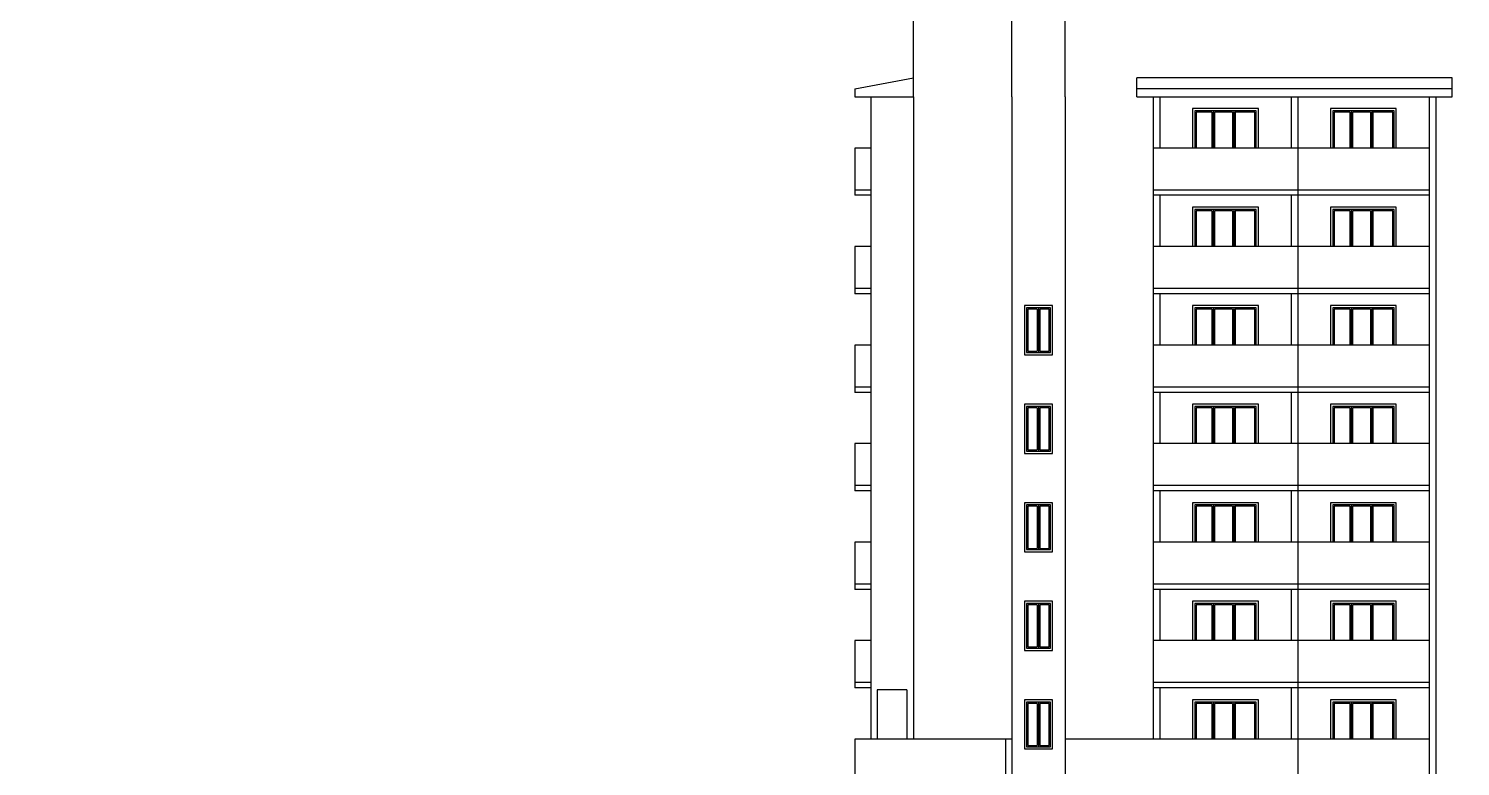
# Model space of a CAD drawing. Header units: inches. Extents: x -634 to 3638, y -6930911 to 5552.
# Drawn here: x 1882.19 to 1924.61, y 3413.06 to 3434.92 of the extents above; entities that cross this region are included whole.
import ezdxf

# ---------------------------------------------------------------- set-up
doc = ezdxf.new("R2010")
doc.units = ezdxf.units.IN
doc.header["$MEASUREMENT"] = 0
doc.linetypes.add('Dashed', pattern=[1128.888893, 564.444447, -564.444447])
for name, color, linetype, lineweight in [('ELEV', 134, 'Continuous', 18), ('фасады', 7, 'Continuous', 30), ('фасады2', 7, 'Continuous', 25)]:
    doc.layers.add(name, color=color, linetype=linetype, lineweight=lineweight)

msp = doc.modelspace()

# ---------------------------------------------------------------- hatches: boundary and pattern name
at = {"layer": 'ELEV', "linetype": 'Continuous'}
h = msp.add_hatch(dxfattribs=at)
h.set_pattern_fill('ANSI31', color=256, scale=0.01044, style=0)
h.set_pattern_definition([(45, (1262.311104, 3366.587935), (-0.02343928418428, 0.02343928418428), [])])
edge = h.paths.add_edge_path()
edge.add_ellipse((1445.78234, 3471.96182), major_axis=(0, 6932302.83262), ratio=0.00000001506, start_angle=89.999976115149, end_angle=270.000023884851)
edge.add_line((1445.67794, 3474.85168), (1445.67794, 3528.48347))
edge.add_line((1445.67794, 3528.48347), (1445.88675, 3528.48347))
edge.add_line((1445.88675, 3528.48347), (1445.88675, 3474.85168))

# ---------------------------------------------------------------- linework, layer by layer
at = {"layer": 'фасады', "color": 7, "linetype": 'Dashed', "ltscale": 100}
for points in [[(1908.40747, 3432.90125), (1908.40747, 3436.34658)], [(1911.32821, 3432.90125), (1911.32821, 3436.34658)], [(1912.90197, 3432.90125), (1912.90197, 3436.34658)], [(1906.67507, 3433.13483), (1908.40747, 3433.46579)], [(1915.02659, 3432.90125), (1915.02659, 3433.46579)], [(1924.36985, 3433.46579), (1915.02659, 3433.46579)], [(1924.36985, 3432.90125), (1924.36985, 3433.46579)], [(1906.67507, 3433.13483), (1906.67507, 3432.90125)], [(1907.14224, 3432.90125), (1907.14224, 3429.98148)], [(1908.40747, 3432.90125), (1908.40747, 3429.98148)], [(1908.40747, 3432.90125), (1908.40747, 3429.98148)], [(1911.32821, 3432.90125), (1911.32821, 3429.98148)], [(1912.90197, 3432.90125), (1912.90197, 3429.98148)], [(1924.36985, 3433.13483), (1915.02659, 3433.13483)], [(1915.02659, 3432.90125), (1924.36985, 3432.90125)], [(1915.51322, 3432.90125), (1915.51322, 3429.98148)], [(1915.70787, 3432.90125), (1915.70787, 3431.38297)], [(1919.60089, 3432.90125), (1919.60089, 3431.38297)], [(1919.79554, 3432.90125), (1919.79554, 3429.98148)], [(1923.68857, 3432.90125), (1923.68857, 3429.98148)], [(1923.88322, 3432.90125), (1923.88322, 3429.98148)], [(1906.67507, 3431.38297), (1906.67507, 3429.98148)], [(1907.14224, 3431.38297), (1906.67507, 3431.38297)], [(1923.68857, 3431.38297), (1915.51322, 3431.38297)], [(1907.14224, 3430.1372), (1906.67507, 3430.1372)], [(1907.14224, 3429.98148), (1906.67507, 3429.98148)], [(1907.14224, 3429.98148), (1907.14224, 3427.06171)], [(1908.40747, 3429.98148), (1908.40747, 3427.06171)], [(1908.40747, 3429.98148), (1908.40747, 3427.06171)], [(1911.32821, 3429.98148), (1911.32821, 3427.06171)], [(1912.90197, 3429.98148), (1912.90197, 3427.06171)], [(1923.68857, 3430.1372), (1915.51322, 3430.1372)], [(1915.51322, 3429.98148), (1915.51322, 3427.06171)], [(1923.68857, 3429.98148), (1915.51322, 3429.98148)], [(1915.70787, 3429.98148), (1915.70787, 3428.4632)], [(1919.60089, 3429.98148), (1919.60089, 3428.4632)], [(1919.79554, 3429.98148), (1919.79554, 3427.06171)], [(1923.68857, 3429.98148), (1923.68857, 3427.06171)], [(1923.88322, 3429.98148), (1923.88322, 3427.06171)], [(1906.67507, 3428.4632), (1906.67507, 3427.06171)], [(1907.14224, 3428.4632), (1906.67507, 3428.4632)], [(1923.68857, 3428.4632), (1915.51322, 3428.4632)], [(1907.14224, 3427.21744), (1906.67507, 3427.21744)], [(1907.14224, 3427.06171), (1906.67507, 3427.06171)], [(1907.14224, 3427.06171), (1907.14224, 3424.14194)], [(1908.40747, 3427.06171), (1908.40747, 3424.14194)], [(1908.40747, 3427.06171), (1908.40747, 3424.14194)], [(1911.32821, 3427.06171), (1911.32821, 3424.14194)], [(1912.90197, 3427.06171), (1912.90197, 3424.14194)], [(1923.68857, 3427.21744), (1915.51322, 3427.21744)], [(1915.51322, 3427.06171), (1915.51322, 3424.14194)], [(1923.68857, 3427.06171), (1915.51322, 3427.06171)], [(1915.70787, 3427.06171), (1915.70787, 3425.54343)], [(1919.60089, 3427.06171), (1919.60089, 3425.54343)], [(1919.79554, 3427.06171), (1919.79554, 3424.14194)], [(1923.68857, 3427.06171), (1923.68857, 3424.14194)], [(1923.88322, 3427.06171), (1923.88322, 3424.14194)], [(1906.67507, 3425.54343), (1906.67507, 3424.14194)], [(1907.14224, 3425.54343), (1906.67507, 3425.54343)], [(1923.68857, 3425.54343), (1915.51322, 3425.54343)], [(1907.14224, 3424.29767), (1906.67507, 3424.29767)], [(1923.68857, 3424.29767), (1915.51322, 3424.29767)], [(1907.14224, 3424.14194), (1906.67507, 3424.14194)], [(1907.14224, 3424.14194), (1907.14224, 3421.22218)], [(1908.40747, 3424.14194), (1908.40747, 3421.22218)], [(1908.40747, 3424.14194), (1908.40747, 3421.22218)], [(1911.32821, 3424.14194), (1911.32821, 3421.22218)], [(1912.90197, 3424.14194), (1912.90197, 3421.22218)], [(1915.51322, 3424.14194), (1915.51322, 3421.22218)], [(1923.68857, 3424.14194), (1915.51322, 3424.14194)], [(1915.70787, 3424.14194), (1915.70787, 3422.62366)], [(1919.60089, 3424.14194), (1919.60089, 3422.62366)], [(1919.79554, 3424.14194), (1919.79554, 3421.22218)], [(1923.68857, 3424.14194), (1923.68857, 3421.22218)], [(1923.88322, 3424.14194), (1923.88322, 3421.22218)], [(1906.67507, 3422.62366), (1906.67507, 3421.22218)], [(1907.14224, 3422.62366), (1906.67507, 3422.62366)], [(1923.68857, 3422.62366), (1915.51322, 3422.62366)], [(1907.14224, 3421.3779), (1906.67507, 3421.3779)], [(1923.68857, 3421.3779), (1915.51322, 3421.3779)], [(1907.14224, 3421.22218), (1906.67507, 3421.22218)], [(1907.14224, 3421.22218), (1906.67507, 3421.22218)], [(1907.14224, 3421.22218), (1907.14224, 3418.30241)], [(1908.40747, 3421.22218), (1908.40747, 3418.30241)], [(1911.32821, 3421.22218), (1911.32821, 3418.30241)], [(1912.90197, 3421.22218), (1912.90197, 3418.30241)], [(1915.51322, 3421.22218), (1915.51322, 3418.30241)], [(1923.68857, 3421.22218), (1915.51322, 3421.22218)], [(1923.68857, 3421.22218), (1915.51322, 3421.22218)], [(1915.70787, 3421.22218), (1915.70787, 3419.7039)], [(1919.60089, 3421.22218), (1919.60089, 3419.7039)], [(1919.79554, 3421.22218), (1919.79554, 3418.30241)], [(1923.68857, 3421.22218), (1923.68857, 3418.30241)], [(1923.88322, 3421.22218), (1923.88322, 3418.30241)], [(1906.67507, 3419.7039), (1906.67507, 3418.30241)], [(1907.14224, 3419.7039), (1906.67507, 3419.7039)], [(1923.68857, 3419.7039), (1915.51322, 3419.7039)], [(1907.14224, 3418.45813), (1906.67507, 3418.45813)], [(1923.68857, 3418.45813), (1915.51322, 3418.45813)], [(1907.14224, 3418.30241), (1906.67507, 3418.30241)], [(1907.14224, 3418.30241), (1907.14224, 3415.38264)], [(1908.40747, 3418.30241), (1908.40747, 3415.38264)], [(1911.32821, 3418.30241), (1911.32821, 3415.38264)], [(1912.90197, 3418.30241), (1912.90197, 3415.38264)], [(1915.51322, 3418.30241), (1915.51322, 3415.38264)], [(1923.68857, 3418.30241), (1915.51322, 3418.30241)], [(1915.70787, 3418.30241), (1915.70787, 3416.78413)], [(1919.60089, 3418.30241), (1919.60089, 3416.78413)], [(1919.79554, 3418.30241), (1919.79554, 3415.38264)], [(1923.68857, 3418.30241), (1923.68857, 3415.38264)], [(1923.88322, 3418.30241), (1923.88322, 3415.38264)], [(1906.67507, 3416.78413), (1906.67507, 3415.38264)], [(1907.14224, 3416.78413), (1906.67507, 3416.78413)], [(1923.68857, 3416.78413), (1915.51322, 3416.78413)], [(1907.14224, 3415.53836), (1906.67507, 3415.53836)], [(1907.14224, 3415.38264), (1906.67507, 3415.38264)], [(1907.14224, 3415.38264), (1907.14224, 3413.86436)], [(1908.40747, 3415.38264), (1908.40747, 3413.86436)], [(1911.32821, 3415.38264), (1911.32821, 3412.46287)], [(1912.90197, 3415.38264), (1912.90197, 3412.46287)], [(1923.68857, 3415.53836), (1915.51322, 3415.53836)], [(1915.51322, 3415.38264), (1915.51322, 3413.86436)], [(1923.68857, 3415.38264), (1915.51322, 3415.38264)], [(1915.70787, 3415.38264), (1915.70787, 3413.86436)], [(1919.60089, 3415.38264), (1919.60089, 3413.86436)], [(1919.79554, 3415.38264), (1919.79554, 3412.46287)], [(1923.68857, 3415.38264), (1923.68857, 3412.46287)], [(1923.88322, 3415.38264), (1923.88322, 3412.46287)], [(1907.33689, 3415.32424), (1907.33689, 3413.86436)], [(1908.21282, 3415.32424), (1907.33689, 3415.32424)], [(1908.21282, 3415.32424), (1908.21282, 3413.86436)], [(1911.32821, 3413.86436), (1906.67507, 3413.86436)], [(1906.67507, 3413.86436), (1906.67507, 3412.46287)], [(1908.21282, 3413.86436), (1907.33689, 3413.86436)], [(1911.13356, 3413.86436), (1911.13356, 3412.46287)], [(1923.68857, 3413.86436), (1912.90197, 3413.86436)]]:
    msp.add_lwpolyline(points, dxfattribs=at)
at = {"layer": 'фасады', "color": 7, "ltscale": 100}
msp.add_lwpolyline([(1906.67507, 3432.90125), (1908.40747, 3432.90125)], dxfattribs=at)
at = {"layer": 'фасады2', "color": 7, "ltscale": 100}
for p, q in [((1911.75985, 3426.64321), (1911.75985, 3425.31959)), ((1912.47033, 3426.64321), (1911.75985, 3426.64321)), ((1911.79878, 3426.60428), (1911.79878, 3425.35852)), ((1912.07616, 3426.60428), (1911.79878, 3426.60428)), ((1912.4314, 3426.60428), (1912.15402, 3426.60428)), ((1912.4314, 3425.35852), (1912.4314, 3426.60428)), ((1912.47033, 3425.31959), (1912.47033, 3426.64321)), ((1911.75985, 3425.31959), (1912.47033, 3425.31959)), ((1911.79878, 3425.35852), (1912.07616, 3425.35852)), ((1912.15402, 3425.35852), (1912.4314, 3425.35852)), ((1911.75985, 3423.72344), (1911.75985, 3422.39982)), ((1912.47033, 3423.72344), (1911.75985, 3423.72344)), ((1911.79878, 3423.68451), (1911.79878, 3422.43875)), ((1912.07616, 3423.68451), (1911.79878, 3423.68451)), ((1912.4314, 3423.68451), (1912.15402, 3423.68451)), ((1912.4314, 3422.43875), (1912.4314, 3423.68451)), ((1912.47033, 3422.39982), (1912.47033, 3423.72344)), ((1911.75985, 3422.39982), (1912.47033, 3422.39982)), ((1911.79878, 3422.43875), (1912.07616, 3422.43875)), ((1912.15402, 3422.43875), (1912.4314, 3422.43875)), ((1911.75985, 3420.80368), (1911.75985, 3419.48005)), ((1912.47033, 3420.80368), (1911.75985, 3420.80368)), ((1911.79878, 3420.76474), (1911.79878, 3419.51898)), ((1912.07616, 3420.76474), (1911.79878, 3420.76474)), ((1912.4314, 3420.76474), (1912.15402, 3420.76474)), ((1912.4314, 3419.51898), (1912.4314, 3420.76474)), ((1912.47033, 3419.48005), (1912.47033, 3420.80368)), ((1911.75985, 3419.48005), (1912.47033, 3419.48005)), ((1911.79878, 3419.51898), (1912.07616, 3419.51898)), ((1912.15402, 3419.51898), (1912.4314, 3419.51898)), ((1911.75985, 3417.88391), (1911.75985, 3416.56028)), ((1912.47033, 3417.88391), (1911.75985, 3417.88391)), ((1911.79878, 3417.84498), (1911.79878, 3416.59921)), ((1912.07616, 3417.84498), (1911.79878, 3417.84498)), ((1912.4314, 3417.84498), (1912.15402, 3417.84498)), ((1912.4314, 3416.59921), (1912.4314, 3417.84498)), ((1912.47033, 3416.56028), (1912.47033, 3417.88391)), ((1911.75985, 3416.56028), (1912.47033, 3416.56028)), ((1911.79878, 3416.59921), (1912.07616, 3416.59921)), ((1912.15402, 3416.59921), (1912.4314, 3416.59921)), ((1911.75985, 3414.96414), (1911.75985, 3413.64051)), ((1912.47033, 3414.96414), (1911.75985, 3414.96414)), ((1912.47033, 3413.64051), (1912.47033, 3414.96414)), ((1911.79878, 3414.92521), (1911.79878, 3413.67944)), ((1912.07616, 3414.92521), (1911.79878, 3414.92521)), ((1912.4314, 3414.92521), (1912.15402, 3414.92521)), ((1912.4314, 3413.67944), (1912.4314, 3414.92521)), ((1911.79878, 3413.67944), (1912.07616, 3413.67944)), ((1912.15402, 3413.67944), (1912.4314, 3413.67944)), ((1911.75985, 3413.64051), (1912.47033, 3413.64051))]:
    msp.add_line(p, q, dxfattribs=at)
at = {"layer": 'фасады2', "color": 7, "linetype": 'Dashed', "ltscale": 100}
for points in [[(1918.62764, 3431.38297), (1918.62764, 3432.55088), (1916.68112, 3432.55088), (1916.68112, 3431.38297)], [(1918.55951, 3431.38297), (1918.55951, 3432.48275), (1916.74925, 3432.48275), (1916.74925, 3431.38297)], [(1917.25048, 3432.44382), (1916.78818, 3432.44382), (1916.78818, 3431.38297)], [(1917.25048, 3432.44382), (1917.25048, 3431.38297)], [(1917.28941, 3432.48275), (1917.28941, 3431.38297)], [(1917.32834, 3432.44382), (1917.32834, 3431.38297)], [(1917.85876, 3432.44382), (1917.32834, 3432.44382)], [(1917.85876, 3432.44382), (1917.85876, 3431.38297)], [(1917.89769, 3432.48275), (1917.89769, 3431.38297)], [(1918.52058, 3431.38297), (1918.52058, 3432.44382), (1917.93662, 3432.44382)], [(1917.93662, 3432.44382), (1917.93662, 3431.38297)], [(1922.71531, 3431.38297), (1922.71531, 3432.55088), (1920.7688, 3432.55088), (1920.7688, 3431.38297)], [(1922.64719, 3431.38297), (1922.64719, 3432.48275), (1920.83693, 3432.48275), (1920.83693, 3431.38297)], [(1921.33816, 3432.44382), (1920.87586, 3432.44382), (1920.87586, 3431.38297)], [(1921.33816, 3432.44382), (1921.33816, 3431.38297)], [(1921.37709, 3432.48275), (1921.37709, 3431.38297)], [(1921.41602, 3432.44382), (1921.41602, 3431.38297)], [(1921.94644, 3432.44382), (1921.41602, 3432.44382)], [(1921.94644, 3432.44382), (1921.94644, 3431.38297)], [(1921.98537, 3432.48275), (1921.98537, 3431.38297)], [(1922.60826, 3431.38297), (1922.60826, 3432.44382), (1922.0243, 3432.44382)], [(1922.0243, 3432.44382), (1922.0243, 3431.38297)], [(1918.62764, 3428.4632), (1918.62764, 3429.63111), (1916.68112, 3429.63111), (1916.68112, 3428.4632)], [(1918.55951, 3428.4632), (1918.55951, 3429.56298), (1916.74925, 3429.56298), (1916.74925, 3428.4632)], [(1917.25048, 3429.52405), (1916.78818, 3429.52405), (1916.78818, 3428.4632)], [(1917.25048, 3429.52405), (1917.25048, 3428.4632)], [(1917.28941, 3429.56298), (1917.28941, 3428.4632)], [(1917.32834, 3429.52405), (1917.32834, 3428.4632)], [(1917.85876, 3429.52405), (1917.32834, 3429.52405)], [(1917.85876, 3429.52405), (1917.85876, 3428.4632)], [(1917.89769, 3429.56298), (1917.89769, 3428.4632)], [(1918.52058, 3428.4632), (1918.52058, 3429.52405), (1917.93662, 3429.52405)], [(1917.93662, 3429.52405), (1917.93662, 3428.4632)], [(1922.71531, 3428.4632), (1922.71531, 3429.63111), (1920.7688, 3429.63111), (1920.7688, 3428.4632)], [(1922.64719, 3428.4632), (1922.64719, 3429.56298), (1920.83693, 3429.56298), (1920.83693, 3428.4632)], [(1921.33816, 3429.52405), (1920.87586, 3429.52405), (1920.87586, 3428.4632)], [(1921.33816, 3429.52405), (1921.33816, 3428.4632)], [(1921.37709, 3429.56298), (1921.37709, 3428.4632)], [(1921.41602, 3429.52405), (1921.41602, 3428.4632)], [(1921.94644, 3429.52405), (1921.41602, 3429.52405)], [(1921.94644, 3429.52405), (1921.94644, 3428.4632)], [(1921.98537, 3429.56298), (1921.98537, 3428.4632)], [(1922.60826, 3428.4632), (1922.60826, 3429.52405), (1922.0243, 3429.52405)], [(1922.0243, 3429.52405), (1922.0243, 3428.4632)], [(1918.62764, 3425.54343), (1918.62764, 3426.71134), (1916.68112, 3426.71134), (1916.68112, 3425.54343)], [(1918.55951, 3425.54343), (1918.55951, 3426.64321), (1916.74925, 3426.64321), (1916.74925, 3425.54343)], [(1917.25048, 3426.60428), (1916.78818, 3426.60428), (1916.78818, 3425.54343)], [(1917.25048, 3426.60428), (1917.25048, 3425.54343)], [(1917.28941, 3426.64321), (1917.28941, 3425.54343)], [(1917.32834, 3426.60428), (1917.32834, 3425.54343)], [(1917.85876, 3426.60428), (1917.32834, 3426.60428)], [(1917.85876, 3426.60428), (1917.85876, 3425.54343)], [(1917.89769, 3426.64321), (1917.89769, 3425.54343)], [(1918.52058, 3425.54343), (1918.52058, 3426.60428), (1917.93662, 3426.60428)], [(1917.93662, 3426.60428), (1917.93662, 3425.54343)], [(1922.71531, 3425.54343), (1922.71531, 3426.71134), (1920.7688, 3426.71134), (1920.7688, 3425.54343)], [(1922.64719, 3425.54343), (1922.64719, 3426.64321), (1920.83693, 3426.64321), (1920.83693, 3425.54343)], [(1921.33816, 3426.60428), (1920.87586, 3426.60428), (1920.87586, 3425.54343)], [(1921.33816, 3426.60428), (1921.33816, 3425.54343)], [(1921.37709, 3426.64321), (1921.37709, 3425.54343)], [(1921.41602, 3426.60428), (1921.41602, 3425.54343)], [(1921.94644, 3426.60428), (1921.41602, 3426.60428)], [(1921.94644, 3426.60428), (1921.94644, 3425.54343)], [(1921.98537, 3426.64321), (1921.98537, 3425.54343)], [(1922.60826, 3425.54343), (1922.60826, 3426.60428), (1922.0243, 3426.60428)], [(1922.0243, 3426.60428), (1922.0243, 3425.54343)], [(1918.62764, 3422.62366), (1918.62764, 3423.79157), (1916.68112, 3423.79157), (1916.68112, 3422.62366)], [(1918.55951, 3422.62366), (1918.55951, 3423.72344), (1916.74925, 3423.72344), (1916.74925, 3422.62366)], [(1917.25048, 3423.68451), (1916.78818, 3423.68451), (1916.78818, 3422.62366)], [(1917.25048, 3423.68451), (1917.25048, 3422.62366)], [(1917.28941, 3423.72344), (1917.28941, 3422.62366)], [(1917.32834, 3423.68451), (1917.32834, 3422.62366)], [(1917.85876, 3423.68451), (1917.32834, 3423.68451)], [(1917.85876, 3423.68451), (1917.85876, 3422.62366)], [(1917.89769, 3423.72344), (1917.89769, 3422.62366)], [(1918.52058, 3422.62366), (1918.52058, 3423.68451), (1917.93662, 3423.68451)], [(1917.93662, 3423.68451), (1917.93662, 3422.62366)], [(1922.71531, 3422.62366), (1922.71531, 3423.79157), (1920.7688, 3423.79157), (1920.7688, 3422.62366)], [(1922.64719, 3422.62366), (1922.64719, 3423.72344), (1920.83693, 3423.72344), (1920.83693, 3422.62366)], [(1921.33816, 3423.68451), (1920.87586, 3423.68451), (1920.87586, 3422.62366)], [(1921.33816, 3423.68451), (1921.33816, 3422.62366)], [(1921.37709, 3423.72344), (1921.37709, 3422.62366)], [(1921.41602, 3423.68451), (1921.41602, 3422.62366)], [(1921.94644, 3423.68451), (1921.41602, 3423.68451)], [(1921.94644, 3423.68451), (1921.94644, 3422.62366)], [(1921.98537, 3423.72344), (1921.98537, 3422.62366)], [(1922.60826, 3422.62366), (1922.60826, 3423.68451), (1922.0243, 3423.68451)], [(1922.0243, 3423.68451), (1922.0243, 3422.62366)], [(1918.62764, 3419.7039), (1918.62764, 3420.8718), (1916.68112, 3420.8718), (1916.68112, 3419.7039)], [(1922.71531, 3419.7039), (1922.71531, 3420.8718), (1920.7688, 3420.8718), (1920.7688, 3419.7039)], [(1918.55951, 3419.7039), (1918.55951, 3420.80368), (1916.74925, 3420.80368), (1916.74925, 3419.7039)], [(1917.25048, 3420.76474), (1916.78818, 3420.76474), (1916.78818, 3419.7039)], [(1917.25048, 3420.76474), (1917.25048, 3419.7039)], [(1917.28941, 3420.80368), (1917.28941, 3419.7039)], [(1917.32834, 3420.76474), (1917.32834, 3419.7039)], [(1917.85876, 3420.76474), (1917.32834, 3420.76474)], [(1917.85876, 3420.76474), (1917.85876, 3419.7039)], [(1917.89769, 3420.80368), (1917.89769, 3419.7039)], [(1918.52058, 3419.7039), (1918.52058, 3420.76474), (1917.93662, 3420.76474)], [(1917.93662, 3420.76474), (1917.93662, 3419.7039)], [(1922.64719, 3419.7039), (1922.64719, 3420.80368), (1920.83693, 3420.80368), (1920.83693, 3419.7039)], [(1921.33816, 3420.76474), (1920.87586, 3420.76474), (1920.87586, 3419.7039)], [(1921.33816, 3420.76474), (1921.33816, 3419.7039)], [(1921.37709, 3420.80368), (1921.37709, 3419.7039)], [(1921.41602, 3420.76474), (1921.41602, 3419.7039)], [(1921.94644, 3420.76474), (1921.41602, 3420.76474)], [(1921.94644, 3420.76474), (1921.94644, 3419.7039)], [(1921.98537, 3420.80368), (1921.98537, 3419.7039)], [(1922.60826, 3419.7039), (1922.60826, 3420.76474), (1922.0243, 3420.76474)], [(1922.0243, 3420.76474), (1922.0243, 3419.7039)], [(1918.62764, 3416.78413), (1918.62764, 3417.95203), (1916.68112, 3417.95203), (1916.68112, 3416.78413)], [(1922.71531, 3416.78413), (1922.71531, 3417.95203), (1920.7688, 3417.95203), (1920.7688, 3416.78413)], [(1918.55951, 3416.78413), (1918.55951, 3417.88391), (1916.74925, 3417.88391), (1916.74925, 3416.78413)], [(1917.25048, 3417.84498), (1916.78818, 3417.84498), (1916.78818, 3416.78413)], [(1917.25048, 3417.84498), (1917.25048, 3416.78413)], [(1917.28941, 3417.88391), (1917.28941, 3416.78413)], [(1917.32834, 3417.84498), (1917.32834, 3416.78413)], [(1917.85876, 3417.84498), (1917.32834, 3417.84498)], [(1917.85876, 3417.84498), (1917.85876, 3416.78413)], [(1917.89769, 3417.88391), (1917.89769, 3416.78413)], [(1918.52058, 3416.78413), (1918.52058, 3417.84498), (1917.93662, 3417.84498)], [(1917.93662, 3417.84498), (1917.93662, 3416.78413)], [(1922.64719, 3416.78413), (1922.64719, 3417.88391), (1920.83693, 3417.88391), (1920.83693, 3416.78413)], [(1921.33816, 3417.84498), (1920.87586, 3417.84498), (1920.87586, 3416.78413)], [(1921.33816, 3417.84498), (1921.33816, 3416.78413)], [(1921.37709, 3417.88391), (1921.37709, 3416.78413)], [(1921.41602, 3417.84498), (1921.41602, 3416.78413)], [(1921.94644, 3417.84498), (1921.41602, 3417.84498)], [(1921.94644, 3417.84498), (1921.94644, 3416.78413)], [(1921.98537, 3417.88391), (1921.98537, 3416.78413)], [(1922.60826, 3416.78413), (1922.60826, 3417.84498), (1922.0243, 3417.84498)], [(1922.0243, 3417.84498), (1922.0243, 3416.78413)], [(1918.62764, 3413.86436), (1918.62764, 3415.03226), (1916.68112, 3415.03226), (1916.68112, 3413.86436)], [(1918.55951, 3413.86436), (1918.55951, 3414.96414), (1916.74925, 3414.96414), (1916.74925, 3413.86436)], [(1917.28941, 3414.96414), (1917.28941, 3413.86436)], [(1917.89769, 3414.96414), (1917.89769, 3413.86436)], [(1922.71531, 3413.86436), (1922.71531, 3415.03226), (1920.7688, 3415.03226), (1920.7688, 3413.86436)], [(1922.64719, 3413.86436), (1922.64719, 3414.96414), (1920.83693, 3414.96414), (1920.83693, 3413.86436)], [(1921.37709, 3414.96414), (1921.37709, 3413.86436)], [(1921.98537, 3414.96414), (1921.98537, 3413.86436)], [(1917.25048, 3414.92521), (1916.78818, 3414.92521), (1916.78818, 3413.86436)], [(1917.25048, 3414.92521), (1917.25048, 3413.86436)], [(1917.32834, 3414.92521), (1917.32834, 3413.86436)], [(1917.85876, 3414.92521), (1917.32834, 3414.92521)], [(1917.85876, 3414.92521), (1917.85876, 3413.86436)], [(1918.52058, 3413.86436), (1918.52058, 3414.92521), (1917.93662, 3414.92521)], [(1917.93662, 3414.92521), (1917.93662, 3413.86436)], [(1921.33816, 3414.92521), (1920.87586, 3414.92521), (1920.87586, 3413.86436)], [(1921.33816, 3414.92521), (1921.33816, 3413.86436)], [(1921.41602, 3414.92521), (1921.41602, 3413.86436)], [(1921.94644, 3414.92521), (1921.41602, 3414.92521)], [(1921.94644, 3414.92521), (1921.94644, 3413.86436)], [(1922.60826, 3413.86436), (1922.60826, 3414.92521), (1922.0243, 3414.92521)], [(1922.0243, 3414.92521), (1922.0243, 3413.86436)]]:
    msp.add_lwpolyline(points, dxfattribs=at)
at = {"layer": 'фасады2', "color": 7, "ltscale": 100}
for points in [[(1912.52873, 3426.71134), (1911.70146, 3426.71134), (1911.70146, 3425.25146), (1912.52873, 3425.25146)], [(1912.52873, 3423.79157), (1911.70146, 3423.79157), (1911.70146, 3422.33169), (1912.52873, 3422.33169)], [(1912.52873, 3420.8718), (1911.70146, 3420.8718), (1911.70146, 3419.41192), (1912.52873, 3419.41192)], [(1912.52873, 3417.95203), (1911.70146, 3417.95203), (1911.70146, 3416.49215), (1912.52873, 3416.49215)], [(1912.52873, 3415.03226), (1911.70146, 3415.03226), (1911.70146, 3413.57238), (1912.52873, 3413.57238)]]:
    msp.add_lwpolyline(points, close=True, dxfattribs=at)
for points in [[(1912.07616, 3426.60428), (1912.07616, 3425.35852)], [(1912.11509, 3426.64321), (1912.11509, 3425.31959)], [(1912.15402, 3426.60428), (1912.15402, 3425.35852)], [(1912.15402, 3426.60428), (1912.15402, 3425.35852)], [(1912.07616, 3423.68451), (1912.07616, 3422.43875)], [(1912.11509, 3423.72344), (1912.11509, 3422.39982)], [(1912.15402, 3423.68451), (1912.15402, 3422.43875)], [(1912.15402, 3423.68451), (1912.15402, 3422.43875)], [(1912.07616, 3420.76474), (1912.07616, 3419.51898)], [(1912.11509, 3420.80368), (1912.11509, 3419.48005)], [(1912.15402, 3420.76474), (1912.15402, 3419.51898)], [(1912.15402, 3420.76474), (1912.15402, 3419.51898)], [(1912.07616, 3417.84498), (1912.07616, 3416.59921)], [(1912.11509, 3417.88391), (1912.11509, 3416.56028)], [(1912.15402, 3417.84498), (1912.15402, 3416.59921)], [(1912.15402, 3417.84498), (1912.15402, 3416.59921)], [(1912.11509, 3414.96414), (1912.11509, 3413.64051)], [(1912.07616, 3414.92521), (1912.07616, 3413.67944)], [(1912.15402, 3414.92521), (1912.15402, 3413.67944)], [(1912.15402, 3414.92521), (1912.15402, 3413.67944)]]:
    msp.add_lwpolyline(points, dxfattribs=at)

doc.saveas('drawing.dxf')
